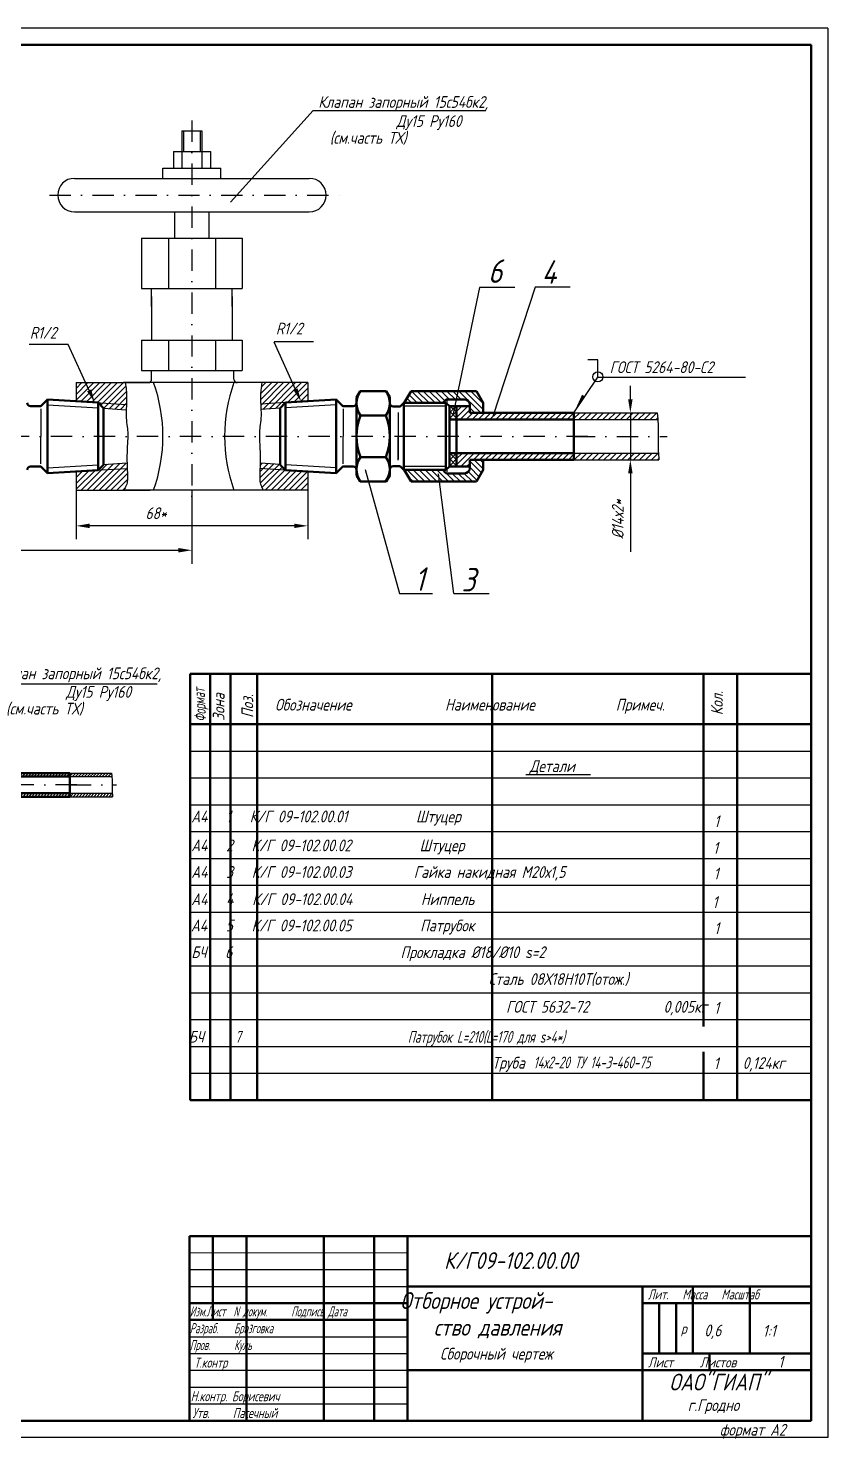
# Model space of a CAD drawing. Header units: millimetres. Extents: x 0 to 6596, y 0 to 3335.
# Drawn here: x 519.2 to 757.4, y 316.1 to 736.5 of the extents above; entities that cross this region are included whole.
import ezdxf

# ---------------------------------------------------------------- set-up
doc = ezdxf.new("R2010")
doc.units = ezdxf.units.MM
doc.header["$LTSCALE"] = 0.5
doc.header["$MEASUREMENT"] = 0
doc.linetypes.add('DASHDOT', pattern=[25.4, 12.7, -6.35, 0, -6.35])
doc.styles.get("Standard").update_dxf_attribs({"font": 'romand.shx', "width": 0.8, "oblique": 15, "height": 3.5})
doc.dimstyles.get("Standard").update_dxf_attribs({"dimscale": 0, "dimtxt": 3.5, "dimasz": 4, "dimexe": 4, "dimexo": 0, "dimgap": 2, "dimtad": 1, "dimrnd": 0.0035, "dimtxsty": 'Standard', "dimcen": 0.09, "dimclrd": 5, "dimazin": 2, "dimtfac": 1, "dimtix": 1, "dimtmove": 0, "dimatfit": 0, "dimfxl": 0, "dimtolj": 1, "dimtzin": 0, "dimarcsym": 0})
pattern_1 = [(45, (217.0644, 641.017), (-0.4419417, 0.4419417), [])]
pattern_2 = [(45, (52.6669, 874.9288), (-0.8838835, 0.8838835), [])]

# ---------------------------------------------------------------- blocks, each defined once
blk = doc.blocks.new('*D380')
at = {"color": 0, "linetype": 'Continuous', "lineweight": -2, "transparency": 16777216}
for p, q in [((292.95, 607.85), (292.95, 576.91)), ((567.92, 598.87), (567.92, 576.91))]:
    blk.add_line(p, q, dxfattribs=at)
at = {"color": 5, "linetype": 'Continuous', "lineweight": -2, "transparency": 16777216}
blk.add_line((296.95, 580.91), (563.92, 580.91), dxfattribs=at)
at = {"color": 5, "linetype": 'Continuous', "lineweight": 25, "transparency": 16777216}
for points in [[(296.95, 581.58), (296.95, 580.25), (292.95, 580.91)], [(563.92, 581.58), (563.92, 580.25), (567.92, 580.91)]]:
    blk.add_solid(points, dxfattribs=at)
at = {"layer": 'Defpoints', "color": 0, "linetype": 'Continuous', "lineweight": 25, "transparency": 16777216}
for p in [(292.95, 607.85), (567.92, 598.87), (567.92, 580.91)]:
    blk.add_point(p, dxfattribs=at)
at = {"color": 0, "linetype": 'Continuous', "lineweight": 25, "transparency": 16777216, "insert": (417.7, 584.66), "char_height": 3.5, "attachment_point": 5}
blk.add_mtext('\\A1;275', dxfattribs=at)
blk = doc.blocks.new('*D382')
at = {"color": 5, "linetype": 'Continuous', "lineweight": -2, "transparency": 16777216}
for p, q in [((698.57, 625.87), (698.57, 629.87)), ((698.57, 621.87), (698.57, 607.87)), ((698.57, 603.87), (698.57, 580.49))]:
    blk.add_line(p, q, dxfattribs=at)
at = {"color": 0, "linetype": 'Continuous', "lineweight": -2, "transparency": 16777216}
for p, q in [((681.75, 621.87), (702.57, 621.87)), ((681.75, 607.87), (702.57, 607.87))]:
    blk.add_line(p, q, dxfattribs=at)
at = {"color": 5, "linetype": 'Continuous', "lineweight": 25, "transparency": 16777216}
for points in [[(697.91, 625.87), (699.24, 625.87), (698.57, 621.87)], [(697.91, 603.87), (699.24, 603.87), (698.57, 607.87)]]:
    blk.add_solid(points, dxfattribs=at)
at = {"layer": 'Defpoints', "color": 0, "linetype": 'Continuous', "lineweight": 25, "transparency": 16777216}
for p in [(681.75, 621.87), (681.75, 607.87), (698.57, 607.87)]:
    blk.add_point(p, dxfattribs=at)
at = {"color": 0, "linetype": 'Continuous', "lineweight": 25, "transparency": 16777216, "insert": (694.82, 590.18), "char_height": 3.5, "attachment_point": 5, "rotation": 90}
blk.add_mtext('\\A1;%%C14х2*', dxfattribs=at)
blk = doc.blocks.new('*D383')
at = {"color": 0, "linetype": 'Continuous', "lineweight": -2, "transparency": 16777216}
for p, q in [((533.43, 598.87), (533.43, 584.19)), ((602.43, 598.87), (602.43, 584.19))]:
    blk.add_line(p, q, dxfattribs=at)
at = {"color": 5, "linetype": 'Continuous', "lineweight": -2, "transparency": 16777216}
blk.add_line((598.43, 588.19), (537.43, 588.19), dxfattribs=at)
at = {"color": 5, "linetype": 'Continuous', "lineweight": 25, "transparency": 16777216}
for points in [[(537.43, 588.85), (537.43, 587.52), (533.43, 588.19)], [(598.43, 588.85), (598.43, 587.52), (602.43, 588.19)]]:
    blk.add_solid(points, dxfattribs=at)
at = {"layer": 'Defpoints', "color": 0, "linetype": 'Continuous', "lineweight": 25, "transparency": 16777216}
for p in [(533.43, 598.87), (602.43, 598.87), (533.43, 588.19)]:
    blk.add_point(p, dxfattribs=at)
at = {"color": 0, "linetype": 'Continuous', "lineweight": 25, "transparency": 16777216, "insert": (557.25, 591.94), "char_height": 3.5, "attachment_point": 5}
blk.add_mtext('\\A1;68*', dxfattribs=at)

msp = doc.modelspace()

# ---------------------------------------------------------------- hatches: boundary and pattern name
at = {"linetype": 'Continuous', "lineweight": 25}
h = msp.add_hatch(dxfattribs=at)
h.set_pattern_fill('ANSI31', color=256, scale=10, style=0)
h.set_pattern_definition(pattern_2)
h.paths.add_polyline_path([(548.433, 624.389, 0.0083455), (548.474, 627.02, 0.0300365), (548.375, 628.634, 0.0101578), (548.055, 630.872), (547.554, 630.872), (533.429, 630.872), (533.429, 625.326), (540.029, 624.914)])
h.paths.add_polyline_path([(548.365, 622.79, 0.005074), (548.433, 624.389), (540.029, 624.914), (541.629, 623.301), (541.629, 623.211)])
h.paths.add_polyline_path([(548.664, 605.325, 0.002508), (548.635, 605.958, -0.0055079), (548.596, 606.924), (541.629, 606.488), (541.629, 606.398), (540.029, 604.785)])
h.paths.add_polyline_path([(547.676, 598.872, 0.018147), (548.337, 600.202, 0.103314), (548.712, 601.883, 0.0136215), (548.664, 605.325), (539.248, 604.736), (533.429, 604.372), (533.429, 598.872)])
h = msp.add_hatch(dxfattribs=at)
h.set_pattern_fill('ANSI31', color=256, scale=10, style=0)
h.set_pattern_definition(pattern_2)
h.paths.add_polyline_path([(602.429, 598.872), (602.429, 604.372), (595.826, 604.785), (588.191, 605.262, 0.0133741), (588.146, 601.883, 0.103314), (588.521, 600.202, 0.018147), (589.182, 598.872)])
h.paths.add_polyline_path([(595.826, 604.785), (594.226, 606.398), (594.226, 606.488), (588.259, 606.861, -0.0051516), (588.223, 605.958, 0.0027554), (588.191, 605.262)])
h.paths.add_polyline_path([(594.226, 623.211), (594.226, 623.301), (595.826, 624.914), (588.422, 624.451, 0.0050741), (588.489, 622.852)])
h.paths.add_polyline_path([(595.826, 624.914), (602.429, 625.327), (602.429, 630.872), (588.802, 630.872, 0.0101578), (588.483, 628.634, 0.0300365), (588.384, 627.02, 0.0081473), (588.422, 624.451)])
h = msp.add_hatch(dxfattribs=at)
h.set_pattern_fill('ANSI31', color=256, scale=10, angle=-90, style=0)
h.set_pattern_definition([(315, (52.6669, 874.9288), (0.8838835, 0.8838835), [])])
h.paths.add_polyline_path([(652.727, 601.372), (654.754, 604.883), (654.754, 607.872), (650.754, 607.872), (650.754, 605.427, -0.4142136), (649.154, 603.827), (644.122, 603.827, -0.1989124), (643.415, 604.119), (642.685, 604.849), (631.218, 604.849), (633.225, 601.372)])
h.paths.add_polyline_path([(643.415, 625.58, -0.1989124), (644.122, 625.872), (647.697, 625.872), (648.97, 628.372), (633.225, 628.372), (631.191, 624.849), (642.685, 624.849)])
h.paths.add_polyline_path([(654.754, 621.872), (654.754, 624.872), (652.733, 628.372), (648.97, 628.372), (647.697, 625.872), (649.154, 625.872, -0.4142136), (650.754, 624.272), (650.754, 621.872)])
h = msp.add_hatch(dxfattribs=at)
h.set_pattern_fill('ANSI37', color=256, scale=10, style=0)
h.set_pattern_definition([(45, (52.6669, 874.9288), (-0.8838835, 0.8838835), []), (135, (52.6669, 874.9288), (-0.8838835, -0.8838835), [])])
h.paths.add_polyline_path([(646.754, 619.872), (646.754, 623.849), (644.636, 623.849), (644.636, 619.872)])
h.paths.add_polyline_path([(646.754, 605.849), (646.754, 609.872), (644.636, 609.872), (644.636, 605.849)])
h = msp.add_hatch(dxfattribs=at)
h.set_pattern_fill('ANSI31', color=256, scale=10, style=0)
h.set_pattern_definition(pattern_2)
h.paths.add_polyline_path([(681.754, 619.872), (681.754, 621.872), (681.727, 621.872), (681.723, 621.867), (681.726, 621.872), (650.754, 621.872), (650.754, 623.849), (646.754, 623.849), (646.754, 619.872)])
h.paths.add_polyline_path([(681.754, 607.872), (681.754, 609.872), (646.754, 609.872), (646.754, 605.849), (650.754, 605.849), (650.754, 607.872)])
h = msp.add_hatch(dxfattribs=at)
h.set_pattern_fill('ANSI31', color=256, scale=10, style=0)
h.set_pattern_definition(pattern_2)
h.paths.add_polyline_path([(706.748, 619.872), (706.742, 620.045), (706.578, 621.872), (681.754, 621.872), (681.754, 619.872)])
h.paths.add_polyline_path([(707.058, 607.872), (707.016, 608.263), (706.929, 609.872), (681.754, 609.872), (681.754, 607.872)])
h = msp.add_hatch(dxfattribs=at)
h.set_pattern_fill('ANSI31', color=256, scale=5, style=0)
h.set_pattern_definition(pattern_1)
h.paths.add_polyline_path([(531.608, 513.489), (531.608, 514.489), (531.594, 514.489), (531.592, 514.486), (531.594, 514.489), (516.108, 514.489), (516.108, 515.477), (514.108, 515.477), (514.108, 513.489)])
h.paths.add_polyline_path([(531.608, 507.489), (531.608, 508.489), (514.108, 508.489), (514.108, 506.477), (516.108, 506.477), (516.108, 507.489)])
h = msp.add_hatch(dxfattribs=at)
h.set_pattern_fill('ANSI31', color=256, scale=5, style=0)
h.set_pattern_definition(pattern_1)
h.paths.add_polyline_path([(544.105, 513.489), (544.102, 513.575), (544.02, 514.489), (531.608, 514.489), (531.608, 513.489)])
h.paths.add_polyline_path([(544.26, 507.489), (544.239, 507.684), (544.196, 508.489), (531.608, 508.489), (531.608, 507.489)])

# ---------------------------------------------------------------- linework, layer by layer
for p, q in [((757.397, 736.48), (163.397, 736.48)), ((757.397, 736.48), (757.397, 316.48)), ((604.029, 711.992), (655.515, 711.992)), ((564.928, 705.882), (570.928, 705.882)), ((564.928, 705.882), (564.928, 694.742)), ((565.428, 705.882), (565.428, 699.742)), ((570.428, 705.882), (570.428, 699.742)), ((570.928, 705.882), (570.928, 694.742)), ((562.428, 699.742), (573.428, 699.742)), ((562.428, 699.742), (562.428, 694.742)), ((573.428, 699.742), (573.428, 694.742)), ((559.258, 694.742), (576.598, 694.742)), ((559.258, 691.742), (559.258, 694.742)), ((576.598, 691.742), (576.598, 694.742)), ((532.943, 691.742), (602.913, 691.742)), ((532.943, 681.742), (602.913, 681.742)), ((562.798, 673.963), (562.798, 681.742)), ((573.058, 673.963), (573.058, 681.742)), ((552.928, 673.963), (582.928, 673.963)), ((552.928, 658.963), (582.928, 658.963)), ((555.928, 653.514), (555.928, 658.963)), ((555.928, 656.552), (555.928, 643.514)), ((579.928, 653.514), (579.928, 658.963)), ((579.928, 656.552), (579.928, 643.514)), ((552.928, 643.514), (582.928, 643.514)), ((537.324, 628.555), (531.1, 642.208)), ((598.917, 628.581), (592.428, 642.911)), ((533.429, 630.872), (555.429, 630.872)), ((602.429, 630.872), (547.554, 630.872)), ((602.429, 630.872), (548.055, 630.872)), ((552.928, 634.514), (582.928, 634.514)), ((555.928, 631.872), (555.928, 634.514)), ((580.429, 631.872), (580.429, 634.514)), ((681.723, 621.867), (688.927, 632.531)), ((616.974, 626.465), (616.974, 614.872)), ((616.974, 614.872), (616.974, 626.465)), ((616.974, 614.827), (616.974, 626.419)), ((616.974, 624.611), (616.974, 626.419)), ((616.974, 626.419), (616.974, 624.827)), ((522.882, 623.012), (522.882, 614.827)), ((541.629, 614.849), (541.629, 623.221)), ((594.226, 614.849), (594.226, 623.221)), ((612.974, 623.012), (612.974, 614.827)), ((643.636, 623.855), (631.07, 623.855)), ((629.395, 621.989), (629.395, 614.872)), ((629.395, 621.502), (629.395, 608.038)), ((522.882, 606.686), (522.882, 614.872)), ((541.629, 614.849), (541.629, 606.478)), ((594.226, 614.849), (594.226, 606.478)), ((612.974, 606.686), (612.974, 614.872)), ((616.974, 614.872), (616.974, 603.28)), ((629.395, 607.755), (629.395, 614.872)), ((643.636, 605.844), (631.07, 605.844)), ((616.974, 605.088), (616.974, 603.28)), ((616.974, 603.28), (616.974, 604.872)), ((616.974, 603.28), (618.075, 601.372)), ((625.825, 601.372), (619.027, 601.372)), ((626.895, 603.226), (625.825, 601.372)), ((533.429, 598.872), (555.493, 598.872)), ((602.429, 598.872), (547.676, 598.872)), ((757.397, 316.48), (163.397, 316.48))]:
    msp.add_line(p, q)
at = {"lineweight": 50}
for p, q in [((752.397, 731.48), (183.397, 731.48)), ((752.397, 731.48), (752.397, 321.48)), ((616.974, 626.465), (618.075, 628.372)), ((616.974, 626.419), (616.974, 614.827)), ((625.825, 628.372), (618.075, 628.372)), ((626.895, 626.519), (625.825, 628.372)), ((626.895, 626.519), (626.895, 603.226)), ((631.204, 624.872), (633.225, 628.372)), ((652.733, 628.372), (633.225, 628.372)), ((654.754, 624.872), (652.733, 628.372)), ((524.929, 614.849), (524.929, 625.858)), ((540.029, 614.849), (540.029, 624.914)), ((541.629, 614.849), (541.629, 623.301)), ((594.226, 614.849), (594.226, 623.301)), ((595.826, 614.849), (595.826, 624.914)), ((610.926, 614.849), (610.926, 625.858)), ((631.07, 624.849), (631.07, 604.88)), ((631.07, 624.849), (631.07, 614.872)), ((643.415, 625.58), (642.685, 624.849)), ((649.154, 625.872), (644.122, 625.872)), ((644.636, 623.855), (644.636, 605.883)), ((644.636, 623.855), (644.636, 605.883)), ((644.636, 623.855), (644.636, 605.883)), ((644.636, 623.855), (644.636, 605.883)), ((644.636, 623.855), (644.636, 605.883)), ((644.636, 623.855), (644.636, 605.844)), ((646.754, 623.849), (646.754, 605.849)), ((650.754, 624.272), (650.754, 621.872)), ((650.754, 623.372), (650.754, 621.872)), ((654.754, 624.872), (654.754, 621.872)), ((625.683, 621.057), (618.171, 621.057)), ((681.754, 621.872), (650.754, 621.872)), ((524.929, 614.849), (524.929, 603.841)), ((540.029, 614.849), (540.029, 604.785)), ((541.629, 614.849), (541.629, 606.398)), ((594.226, 614.849), (594.226, 606.398)), ((595.826, 614.849), (595.826, 604.785)), ((610.926, 614.849), (610.926, 603.841)), ((616.974, 603.28), (616.974, 614.872)), ((631.07, 604.849), (631.07, 614.872)), ((625.716, 608.688), (618.171, 608.688)), ((650.754, 607.872), (650.754, 606.372)), ((650.754, 607.872), (650.754, 605.472)), ((681.754, 607.872), (650.754, 607.872)), ((654.754, 607.872), (654.754, 604.883)), ((616.974, 603.28), (618.075, 601.372)), ((625.825, 601.372), (618.075, 601.372)), ((626.895, 603.226), (625.825, 601.372)), ((631.218, 604.849), (633.225, 601.372)), ((652.727, 601.372), (633.225, 601.372)), ((643.415, 604.119), (642.685, 604.849)), ((649.154, 603.827), (644.122, 603.827)), ((654.754, 604.883), (652.727, 601.372)), ((567.399, 544.08), (567.399, 417.08)), ((567.399, 544.08), (752.399, 544.08)), ((573.399, 544.08), (573.399, 417.08)), ((579.399, 544.08), (579.399, 417.08)), ((587.399, 544.08), (587.399, 417.08)), ((657.399, 544.08), (657.399, 417.08)), ((720.399, 544.08), (720.399, 439.023)), ((730.399, 544.08), (730.399, 417.08)), ((567.399, 529.08), (752.399, 529.08)), ((531.608, 514.489), (516.108, 514.489)), ((531.608, 507.489), (516.108, 507.489)), ((720.399, 431.496), (720.399, 417.08)), ((567.399, 417.08), (752.399, 417.08)), ((567.199, 376.553), (752.199, 376.553)), ((567.237, 376.553), (567.237, 321.48)), ((574.199, 376.553), (574.199, 351.553)), ((584.199, 376.553), (584.199, 321.553)), ((607.199, 376.553), (607.199, 321.553)), ((622.199, 376.553), (622.199, 321.553)), ((632.199, 376.553), (632.199, 321.553)), ((702.199, 361.553), (702.199, 321.553)), ((717.199, 361.553), (717.199, 341.553)), ((734.199, 361.553), (734.199, 341.553)), ((567.199, 356.553), (632.199, 356.553)), ((702.199, 356.553), (752.199, 356.553)), ((707.199, 356.553), (707.199, 341.553)), ((712.199, 356.553), (712.199, 341.553)), ((567.199, 351.553), (632.199, 351.553)), ((702.199, 341.553), (752.199, 341.553)), ((722.199, 341.553), (722.199, 336.553)), ((752.397, 321.48), (171.397, 321.48))]:
    msp.add_line(p, q, dxfattribs=at)
at = {"linetype": 'Continuous', "lineweight": 25}
for p, q in [((604.029, 711.992), (579.441, 684.604)), ((653.668, 659.247), (645.789, 621.589)), ((670.169, 659.348), (657.612, 620.76)), ((688.911, 632.531), (732.911, 632.531)), ((524.929, 624.255), (540.029, 623.311)), ((539.248, 624.963), (548.433, 624.389)), ((541.629, 623.211), (548.365, 622.79)), ((595.826, 624.914), (588.389, 624.449)), ((594.226, 623.211), (588.489, 622.852)), ((610.926, 624.255), (595.826, 623.311)), ((643.863, 625.411), (643.863, 624.624)), ((681.754, 621.872), (706.578, 621.872)), ((681.754, 619.872), (706.748, 619.872)), ((681.754, 609.872), (706.929, 609.872)), ((524.929, 605.444), (540.029, 606.388)), ((539.248, 604.736), (548.664, 605.325)), ((541.629, 606.488), (548.564, 606.922)), ((594.226, 606.488), (588.259, 606.861)), ((610.926, 605.444), (595.826, 606.388)), ((681.754, 607.872), (707.058, 607.872)), ((595.826, 604.785), (588.16, 605.264)), ((646.019, 568.014), (641.384, 603.688)), ((643.863, 605.075), (643.863, 604.298)), ((507.22, 541.129), (557.611, 541.129)), ((531.608, 514.489), (544.02, 514.489)), ((531.608, 513.489), (544.105, 513.489)), ((667.402, 514.069), (686.697, 514.069)), ((531.608, 508.489), (544.196, 508.489)), ((531.608, 507.489), (544.26, 507.489))]:
    msp.add_line(p, q, dxfattribs=at)
at = {"linetype": 'DASHDOT'}
for p, q in [((567.928, 708.954), (567.928, 593.641)), ((525.496, 686.742), (611.848, 686.742)), ((685.871, 614.849), (210.943, 614.849)), ((533.667, 510.977), (320.421, 510.977))]:
    msp.add_line(p, q, dxfattribs=at)
at = {"linetype": 'Continuous'}
for p, q in [((552.928, 673.963), (552.928, 658.963)), ((560.928, 673.963), (560.928, 658.963)), ((574.928, 673.963), (574.928, 658.963)), ((582.928, 673.963), (582.928, 658.963)), ((552.928, 643.514), (552.928, 634.514)), ((560.928, 643.514), (560.928, 634.514)), ((574.928, 643.514), (574.928, 634.514)), ((582.928, 643.514), (582.928, 634.514)), ((533.429, 630.872), (533.429, 625.326)), ((602.429, 630.872), (602.429, 625.313)), ((616.974, 626.419), (616.974, 614.827)), ((616.974, 603.28), (616.974, 614.872)), ((533.429, 604.372), (533.429, 598.872)), ((602.429, 604.454), (602.429, 598.872))]:
    msp.add_line(p, q, dxfattribs=at)
at = {"lineweight": 25}
for p, q in [((664.137, 659.247), (653.668, 659.247)), ((680.638, 659.348), (670.169, 659.348)), ((531.1, 642.208), (519.44, 642.208)), ((604.132, 642.976), (592.42, 642.976)), ((619.556, 605.027), (629.769, 567.987)), ((629.769, 567.987), (639.655, 567.987)), ((646.019, 568.014), (656.487, 568.014)), ((567.399, 544.08), (752.399, 544.08)), ((567.399, 521.08), (752.399, 521.08)), ((567.399, 513.08), (752.399, 513.08)), ((567.399, 505.08), (752.399, 505.08)), ((567.399, 497.08), (752.399, 497.08)), ((567.399, 489.08), (752.399, 489.08)), ((567.399, 481.08), (752.399, 481.08)), ((567.399, 473.08), (752.399, 473.08)), ((567.399, 465.08), (752.399, 465.08)), ((567.399, 457.08), (752.399, 457.08)), ((567.399, 449.08), (752.399, 449.08)), ((567.399, 441.08), (752.399, 441.08)), ((567.399, 433.08), (752.399, 433.08)), ((567.399, 425.08), (657.737, 425.08)), ((657.399, 425.08), (752.399, 425.08)), ((567.199, 366.553), (632.199, 366.553)), ((567.199, 361.553), (632.199, 361.553)), ((567.199, 346.553), (632.199, 346.553)), ((567.199, 341.553), (632.199, 341.553)), ((567.199, 336.553), (632.199, 336.553)), ((567.199, 331.553), (632.199, 331.553)), ((567.199, 326.553), (632.199, 326.553))]:
    msp.add_line(p, q, dxfattribs=at)
at = {"linetype": 'Continuous', "lineweight": 30}
for p, q in [((688.927, 637.686), (685.916, 637.686)), ((688.927, 632.531), (688.927, 637.686))]:
    msp.add_line(p, q, dxfattribs=at)
at = {"linetype": 'Continuous', "lineweight": 50}
for p, q in [((616.974, 626.465), (616.974, 614.872)), ((519.882, 623.827), (522.676, 623.827)), ((524.929, 625.858), (523.028, 623.972)), ((524.929, 625.858), (540.029, 624.914)), ((540.029, 624.914), (541.629, 623.301)), ((595.826, 624.914), (594.226, 623.301)), ((610.926, 625.858), (595.826, 624.914)), ((610.926, 625.858), (612.828, 623.972)), ((615.974, 623.827), (613.18, 623.827)), ((631.07, 624.849), (630.093, 623.896)), ((643.636, 624.849), (643.636, 604.872)), ((643.636, 624.849), (643.636, 614.882)), ((643.636, 624.849), (644.636, 623.855)), ((650.754, 623.849), (644.636, 623.849)), ((644.636, 619.872), (681.754, 619.872)), ((681.754, 621.872), (681.754, 607.872)), ((643.636, 604.849), (643.636, 614.862)), ((644.636, 609.872), (681.754, 609.872)), ((519.882, 605.872), (522.676, 605.872)), ((524.929, 603.841), (523.028, 605.727)), ((540.029, 604.785), (541.629, 606.398)), ((595.826, 604.785), (594.226, 606.398)), ((610.926, 603.841), (612.828, 605.727)), ((615.974, 605.872), (613.18, 605.872)), ((631.07, 604.849), (630.139, 605.803)), ((643.636, 604.849), (644.636, 605.844)), ((650.754, 605.849), (644.636, 605.849)), ((524.929, 603.841), (540.029, 604.785)), ((610.926, 603.841), (595.826, 604.785)), ((513.049, 513.489), (531.608, 513.489)), ((531.608, 514.489), (531.608, 507.489)), ((513.049, 508.489), (531.608, 508.489))]:
    msp.add_line(p, q, dxfattribs=at)
at = {"color": 1, "linetype": 'Continuous', "lineweight": 50}
for p, q in [((629.74, 623.749), (627.895, 623.749)), ((629.786, 605.949), (627.895, 605.949))]:
    msp.add_line(p, q, dxfattribs=at)
at = {"color": 3, "linetype": 'Continuous', "lineweight": 50}
for p, q in [((643.636, 624.849), (631.07, 624.849)), ((643.636, 604.849), (631.07, 604.849))]:
    msp.add_line(p, q, dxfattribs=at)
at = {"linetype": 'DASHDOT', "lineweight": 25}
for p, q in [((681.754, 614.849), (709.537, 614.849)), ((531.608, 510.977), (545.499, 510.977))]:
    msp.add_line(p, q, dxfattribs=at)
at = {"lineweight": 15}
msp.add_line((567.199, 371.553), (632.199, 371.553), dxfattribs=at)
at = {"color": 1, "lineweight": 50}
for p, q in [((632.199, 361.553), (752.199, 361.553)), ((632.199, 336.553), (752.199, 336.553))]:
    msp.add_line(p, q, dxfattribs=at)
for points, format in [([(548.055, 630.872, -0.0101578), (548.375, 628.634, -0.0300365), (548.474, 627.02, -0.013798), (548.359, 622.671, 0.026226), (548.356, 620.38, 0.0283104), (548.647, 617.679, -0.0375646), (548.83, 615.637, -0.0189856), (548.781, 613.628, 0.0089145), (548.593, 609.353, 0.0193585), (548.635, 605.958, -0.01613), (548.712, 601.883, -0.103314), (548.337, 600.202, -0.018147), (547.676, 598.872)], "xyb"), ([(588.802, 630.872, 0.0101578), (588.483, 628.634, 0.0300365), (588.384, 627.02, 0.013798), (588.498, 622.671, -0.026226), (588.502, 620.38, -0.0283104), (588.21, 617.679, 0.0375646), (588.028, 615.637, 0.0189856), (588.076, 613.628, -0.0089145), (588.265, 609.353, -0.0193585), (588.223, 605.958, 0.01613), (588.146, 601.883, 0.103314), (588.521, 600.202, 0.018147), (589.182, 598.872)], "xyb"), ([(681.723, 621.867, 0, 1, 0), (684.608, 627.013, 1, 1, 0)], "xyseb")]:
    msp.add_lwpolyline(points, format=format)
at = {"linetype": 'Continuous', "lineweight": 25}
for points in [[(706.578, 621.872), (706.742, 620.045), (706.823, 617.794), (706.838, 615.503), (706.841, 613.16), (706.882, 610.751), (707.016, 608.263), (707.058, 607.872)], [(544.02, 514.489), (544.102, 513.575), (544.142, 512.45), (544.15, 511.304), (544.151, 510.133), (544.172, 508.928), (544.239, 507.684), (544.26, 507.489)]]:
    msp.add_lwpolyline(points, dxfattribs=at)
msp.add_circle((688.907, 632.581), 1.5)
for centre, radius, start, end in [((532.943, 686.742), 5, 90, 270), ((602.913, 686.742), 5, 270, 90), ((554.928, 631.872), 1, 270, 0), ((511.923, 614.872), 47.388, 340.26696, 19.73304), ((625.065, 614.872), 47.388, 160.26696, 199.73304), ((581.429, 631.872), 1, 180, 270)]:
    msp.add_arc(centre, radius, start, end)
at = {"lineweight": 50}
for centre, radius, start, end in [((623.012, 624.657), 6.033, 141.98727, 216.63521), ((620.859, 624.679), 6.033, 323.09908, 37.74306), ((644.122, 624.872), 1, 90, 135), ((649.154, 624.272), 1.6, 0, 90), ((623.012, 605.088), 6.033, 143.36479, 218.01273), ((620.859, 605.11), 6.033, 321.71661, 36.3704), ((649.154, 605.427), 1.6, 270, 0), ((644.122, 604.827), 1, 225, 270), ((644.122, 604.827), 1, 225, 270)]:
    msp.add_arc(centre, radius, start, end, dxfattribs=at)
at = {"linetype": 'Continuous', "lineweight": 50}
for centre, radius, start, end in [((519.882, 624.827), 1, 180, 270), ((522.676, 624.327), 0.5, 270, 314.76975), ((613.18, 624.327), 0.5, 225.23025, 270), ((615.974, 624.827), 1, 270, 360), ((627.895, 624.749), 1, 180, 270), ((629.74, 624.249), 0.5, 270, 315), ((633.556, 614.872), 16.582, 158.1012, 201.8988), ((610.295, 614.831), 16.6, 338.27987, 22.02894), ((519.882, 604.872), 1, 90, 180), ((522.676, 605.372), 0.5, 45.23025, 90), ((613.18, 605.372), 0.5, 90, 134.76975), ((615.974, 604.872), 1, 0, 90), ((627.895, 604.949), 1, 90, 180), ((629.786, 605.449), 0.5, 45, 90)]:
    msp.add_arc(centre, radius, start, end, dxfattribs=at)
for points in [[(537.93, 628.831), (536.717, 628.278), (538.983, 624.915)], [(599.425, 629.147), (598.211, 628.597), (600.468, 625.228)]]:
    msp.add_solid(points)
at = {"layer": 'Defpoints', "color": 0, "linetype": 'ByBlock'}
for p in [(567.928, 705.882), (527.943, 686.742), (607.913, 686.742), (616.974, 624.027), (616.974, 623.981), (616.974, 605.718), (533.429, 598.872)]:
    msp.add_point(p, dxfattribs=at)
at = {"layer": 'Defpoints', "color": 0, "linetype": 'ByBlock', "lineweight": 50}
for p in [(642.961, 625.125), (644.636, 623.894), (644.636, 623.894), (644.636, 610.077), (642.961, 604.574)]:
    msp.add_point(p, dxfattribs=at)

# ---------------------------------------------------------------- texts
at = {"linetype": 'Continuous', "lineweight": 25, "oblique": 15}
for s, width, p in [('ГОСТ 5264-80-С2', 0.8, (692.387, 633.711)), ('Детали', 0.8, (668.548, 514.833)), ('1', 0.8, (723.541, 498.399)), ('1', 0.8, (723.209, 490.434)), ('1', 0.8, (723.375, 482.8)), ('1', 0.8, (723.042, 474.337)), ('1', 0.8, (723.541, 466.538)), ('1', 0.8, (723.541, 442.808)), ('БЧ', 0.8, (566.972, 434.208)), ('7                                 Патрубок L=210(L=170 для s>4*)', 0.65, (580.811, 434.159)), ('Труба', 0.8, (657.387, 426.442)), ('14х2-20 ТУ 14-3-460-75', 0.65, (669.713, 426.544)), ('1', 0.8, (723.393, 426.278)), ('0,124кг', 0.8, (732.044, 426.376)), ('0,6', 0.8, (720.588, 346.68)), ('1:1', 0.8, (738.017, 346.573)), ('1', 0.8, (742.639, 337.344))]:
    msp.add_text(s, height=3.5, dxfattribs=dict(at, width=width)).set_placement(p)
at = {"lineweight": 25, "oblique": 15, "width": 0.8}
for s, p in [('Зона', (577.648, 530.066)), ('Поз.', (586.214, 530.962))]:
    msp.add_text(s, height=3.5, rotation=90, dxfattribs=at).set_placement(p)
at = {"linetype": 'Continuous', "lineweight": 25, "oblique": 15, "width": 0.8}
msp.add_text('Кол.', height=3.5, rotation=90, dxfattribs=at).set_placement((726.124, 531.752))
at = {"lineweight": 25, "attachment_point": 1}
for s, insert, char_height, width in [('Клапан запорный 15с54бк2,', (605.578, 716.25), 3.5, 52.85785), ('Ду15 Ру160', (628.887, 710.557), 3.5, 41.16479), ('(см.часть ТХ)', (609.005, 705.565), 3.5, 43.71847), ('R1/2', (519.64, 647.488), 3.5, 32.71899), ('R1/2', (592.956, 648.735), 3.5, 32.71899), ('Клапан запорный 15с54бк2,', (508.185, 545.986), 3.5, 52.85785), ('Ду15 Ру160', (530.42, 540.46), 3.5, 41.16479), ('(см.часть ТХ)', (512.538, 535.468), 3.5, 43.71847), (' Обозначение               Наименование             Примеч.', (590.846, 536.641), 3.5, 160.85086), ('А4   1   К/Г 09-102.00.01           Штуцер              ', (567.748, 503.342), 3.5, 191.90703), ('А4   2   К/Г 09-102.00.02           Штуцер               ', (567.748, 494.722), 3.5, 191.90703), ('А4   3   К/Г 09-102.00.03          Гайка накидная М20х1,5 ', (567.748, 486.79), 3.5, 191.90703), ('А4   4   К/Г 09-102.00.04           Ниппель              ', (567.748, 478.687), 3.5, 191.90703), ('А4   5   К/Г 09-102.00.05           Патрубок             ', (567.651, 470.857), 3.5, 191.90703), ('БЧ   6                           Прокладка %%C18/%%C10 s=2       ', (567.748, 462.888), 3.5, 191.90703), ('  Сталь 08Х18Н10Т(отож.)', (652.658, 454.891), 3.5, 101.77906), ('    ГОСТ 5632-72            0,005кг', (654.116, 446.621), 3.5, 101.77906), ('{\\W0.7; Лит.   Масса   Масштаб}', (702.395, 360.662), 3, 63.06063), ('{\\W0.6; Изм.Лист  N докум.      Подпись Дата\\P Разраб.    Бразговка\\P Пров.      Куль}', (566.12, 355.603), 3, 75.9719), ('р', (713.638, 350.449), 3, 4.73548), (' Сборочный чертеж', (640.008, 343.24), 3.5, 67.35554), ('{\\W0.7;Т.контр}', (568.633, 340.345), 3, 65.76479), ('{\\W0.8;Лист     Листов}', (703.806, 340.417), 3, 49.47069), ('{\\W0.7; Н.контр. Борисевич}', (566.184, 330.332), 3, 40.54602), ('г.Гродно', (715.695, 327.927), 3.5, 35.06273), ('{\\W0.7;Утв.     Пасечный}', (568.119, 325.342), 3, 39.22165), ('формат А2', (725.221, 320.595), 3.5, 32.74536)]:
    msp.add_mtext(s, dxfattribs=dict(at, insert=insert, char_height=char_height, width=width))
at = {"lineweight": 35, "char_height": 7, "width": 25.82314, "attachment_point": 1}
for s, insert in [('6', (656.156, 667.595)), ('4', (672.107, 667.314)), ('1', (634.287, 575.83)), ('3', (648.29, 575.638))]:
    msp.add_mtext(s, dxfattribs=dict(at, insert=insert))
at = {"lineweight": 25, "insert": (568.755, 529.662), "char_height": 3.5, "width": 24.12008, "attachment_point": 1, "rotation": 93.2058}
msp.add_mtext('{\\W0.6;Формат}', dxfattribs=at)
at = {"lineweight": 30, "char_height": 5, "attachment_point": 1}
for s, insert, width in [('К/Г09-102.00.00 ', (643.062, 371.758), 87.33969), ('   Отборное устрой-  ', (622.053, 359.831), 87.33969), ('ство давления  ', (640.008, 351.868), 87.33969), ('ОАО"ГИАП"', (710.167, 335.551), 36.17103)]:
    msp.add_mtext(s, dxfattribs=dict(at, insert=insert, width=width))

# ---------------------------------------------------------------- dimensions: what is measured, and where the dimension line sits
at = {"linetype": 'Continuous', "lineweight": 25}
dim = msp.add_linear_dim(base=(698.573, 607.872), p1=(681.754, 621.872), p2=(681.754, 607.872), angle=270, text='%%C<>х2*', dimstyle='Standard', override={"dimscale": 1}, dxfattribs=at)
dim.commit()
dim.dimension.update_dxf_attribs({"geometry": '*D382', "text_midpoint": (698.573, 590.182), "dimtype": 160})
for base, p1, p2, text, picture, middle in [((567.92, 580.912), (292.952, 607.849), (567.92, 598.867), '275', '*D380', (417.698, 580.912)), ((533.429, 588.188), (602.429, 598.872), (533.429, 598.872), '68*', '*D383', (557.246, 588.188))]:
    dim = msp.add_linear_dim(base=base, p1=p1, p2=p2, text=text, dimstyle='Standard', override={"dimscale": 1}, dxfattribs=at)
    dim.commit()
    dim.dimension.update_dxf_attribs({"geometry": picture, "text_midpoint": middle, "dimtype": 160})

doc.saveas('drawing.dxf')
